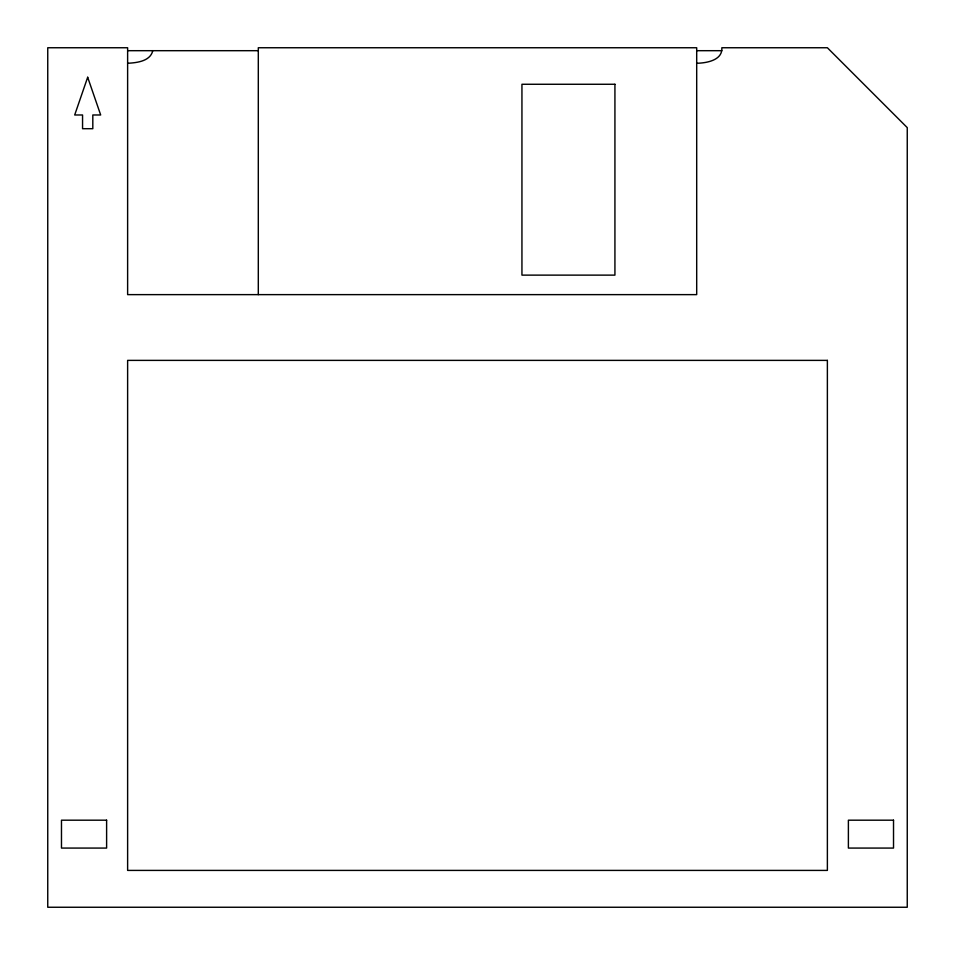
<?xml version="1.0" encoding="UTF-8"?>
<svg xmlns="http://www.w3.org/2000/svg" width="955" height="955" viewBox="0 0 955 955"><rect width="100%" height="100%" fill="white"/><g stroke="black" fill="none" stroke-linecap="round" stroke-linejoin="round"><path stroke-width="1.43" d="M152.776 50.687C150.353 61.323 136.708 62.803 127.624 63.269M258.304 294.629L258.304 47.75L696.696 47.75L696.696 294.629L127.624 294.629L127.624 47.75L47.75 47.75L47.75 907.25L907.25 907.25L907.25 127.624L827.376 47.75L721.849 47.75C722.72 60.428 706.294 63.078 696.696 63.269M127.624 50.687L258.304 50.687M696.696 50.687L721.849 50.687M87.681 77.26L74.693 114.982L82.56 114.982L82.56 128.698L92.814 128.698L92.814 114.982L100.681 114.982L87.681 77.26M614.925 84.267L521.943 84.267L521.943 275.124L614.925 275.124L614.925 84.267M827.376 360.381L127.624 360.381L127.624 870.411L827.376 870.411L827.376 360.381M106.614 820.19L61.478 820.19L61.478 848.076L106.614 848.076L106.614 820.19M893.522 820.19L848.386 820.19L848.386 848.076L893.522 848.076L893.522 820.19"/></g></svg>
